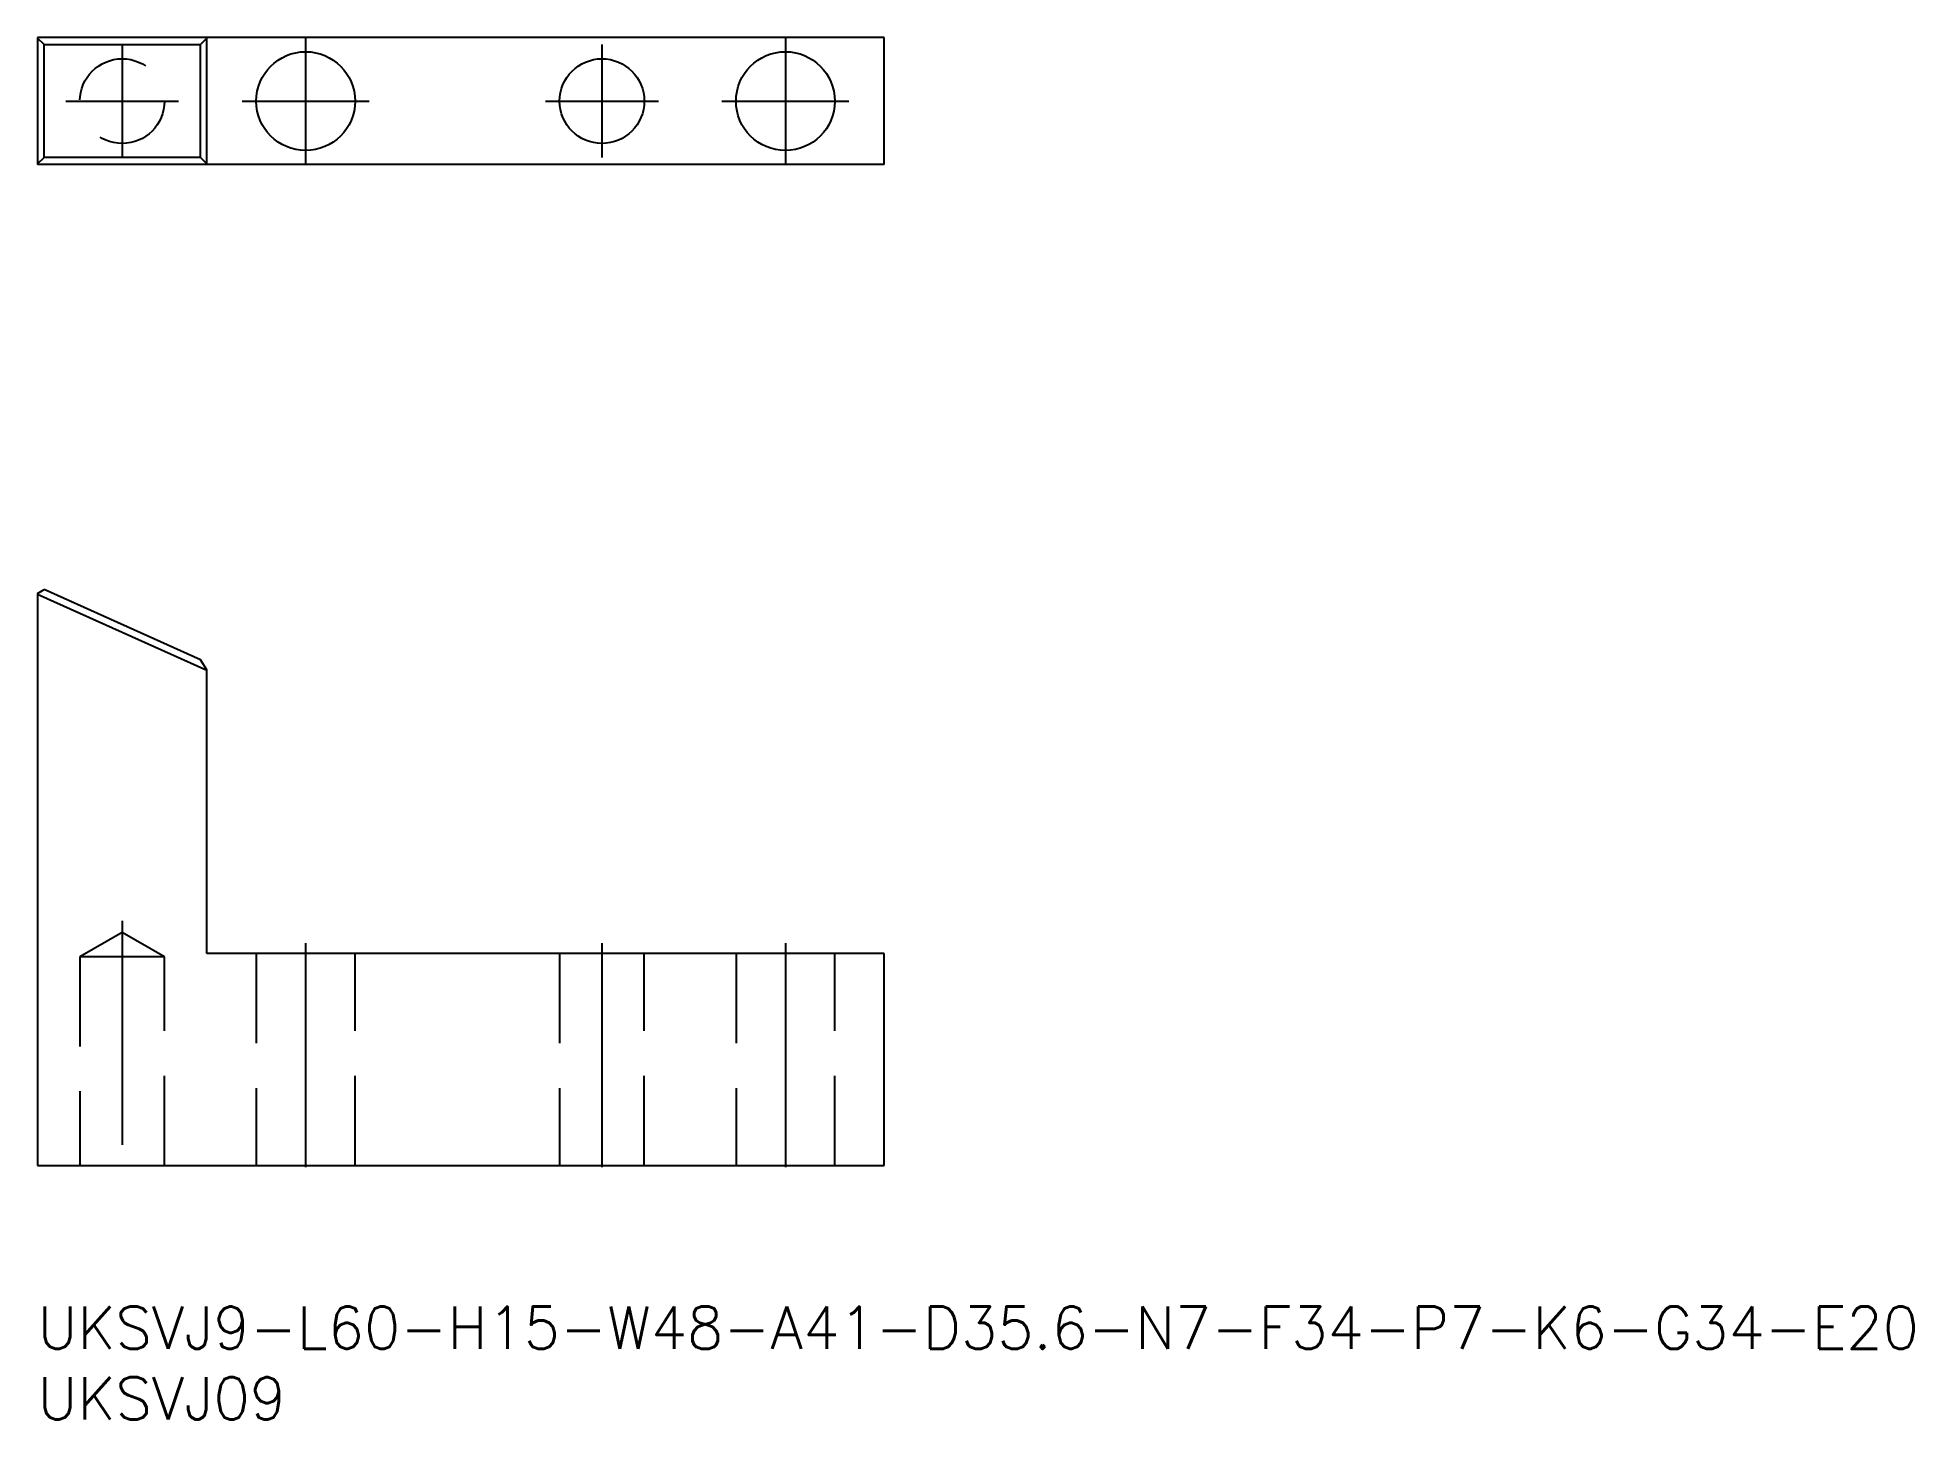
# Model space of a CAD drawing. Extents: x 0 to 133, y -8 to 90.
import ezdxf

# ---------------------------------------------------------------- set-up
doc = ezdxf.new("R2010")
doc.units = 0
doc.header["$LTSCALE"] = 0.5
doc.linetypes.add('CENTER', pattern=[50.8, 31.75, -6.35, 6.35, -6.35])
doc.linetypes.add('DASHED', pattern=[19.05, 12.7, -6.35])
for name, color, linetype in [('MSM_CENTER', 1, 'CENTER'), ('MSM_CONTINUOUS', 7, 'CONTINUOUS'), ('MSM_DASHED', 4, 'DASHED'), ('MSM_PART_NUMBER', 7, 'CONTINUOUS')]:
    doc.layers.add(name, color=color, linetype=linetype)
doc.styles.get("Standard").update_dxf_attribs({"font": 'txt.shx', "height": 1, "bigfont": 'bigfont.shx'})

# ---------------------------------------------------------------- blocks, each defined once
blk = doc.blocks.new('*U25')
at = {"layer": 'MSM_PART_NUMBER'}
blk.add_text('UKSVJ9-L60-H15-W48-A41-D35.6-N7-F34-P7-K6-G34-E20', height=3, dxfattribs=at).set_placement((0, -3))
blk = doc.blocks.new('*U26')
at = {"layer": 'MSM_PART_NUMBER'}
blk.add_text('UKSVJ09', height=3, dxfattribs=at).set_placement((0, -8))

msp = doc.modelspace()

# ---------------------------------------------------------------- linework, layer by layer
at = {"layer": 'MSM_CENTER'}
for p, q in [((6, 89.39), (6, 81.39)), ((19, 89.89), (19, 80.89)), ((40, 89.39), (40, 81.39)), ((53, 89.89), (53, 80.89)), ((2, 85.39), (10, 85.39)), ((14.5, 85.39), (23.5, 85.39)), ((36, 85.39), (44, 85.39)), ((48.5, 85.39), (57.5, 85.39)), ((6, 27.32), (6, 9.17)), ((19, 25.75), (19, 9.25)), ((40, 25.75), (40, 9.25)), ((53, 25.75), (53, 9.25))]:
    msp.add_line(p, q, dxfattribs=at)
at = {"layer": 'MSM_CONTINUOUS'}
for p, q in [((60, 89.89), (0, 89.89)), ((0, 89.89), (0, 80.89)), ((0.46, 89.39), (0, 89.85)), ((0.46, 89.39), (11.54, 89.39)), ((0.46, 81.39), (0.46, 89.39)), ((12, 89.85), (11.54, 89.39)), ((11.54, 81.39), (11.54, 89.39)), ((12, 80.89), (12, 89.89)), ((60, 80.89), (60, 89.89)), ((0, 80.94), (0.46, 81.39)), ((11.54, 81.39), (0.46, 81.39)), ((12, 80.94), (11.54, 81.39)), ((60, 80.89), (0, 80.89)), ((0, 50.5), (0.46, 50.79)), ((11.54, 45.81), (0.46, 50.79)), ((0, 50.5), (0, 10)), ((12, 45.05), (0, 50.45)), ((12, 45.1), (11.54, 45.81)), ((12, 25), (12, 45.1)), ((60, 25), (12, 25)), ((60, 10), (60, 25)), ((0, 10), (60, 10))]:
    msp.add_line(p, q, dxfattribs=at)
for centre, radius in [((19, 85.39), 3.5), ((40, 85.39), 3), ((53, 85.39), 3.5)]:
    msp.add_circle(centre, radius, dxfattribs=at)
at = {"layer": 'MSM_DASHED'}
for p, q in [((6, 26.5), (3, 24.77)), ((9, 24.77), (6, 26.5)), ((9, 24.77), (3, 24.77)), ((3, 24.77), (3, 10)), ((9, 10), (9, 24.77)), ((15.5, 25), (15.5, 10)), ((22.5, 10), (22.5, 25)), ((37, 25), (37, 10)), ((43, 10), (43, 25)), ((49.5, 25), (49.5, 10)), ((56.5, 10), (56.5, 25))]:
    msp.add_line(p, q, dxfattribs=at)
msp.add_circle((6, 85.39), 3, dxfattribs=at)

# ---------------------------------------------------------------- block references
at = {"layer": 'MSM_CONTINUOUS'}
for name in ['*U25', '*U26']:
    msp.add_blockref(name, (0, 0), dxfattribs=at)

doc.saveas('drawing.dxf')
